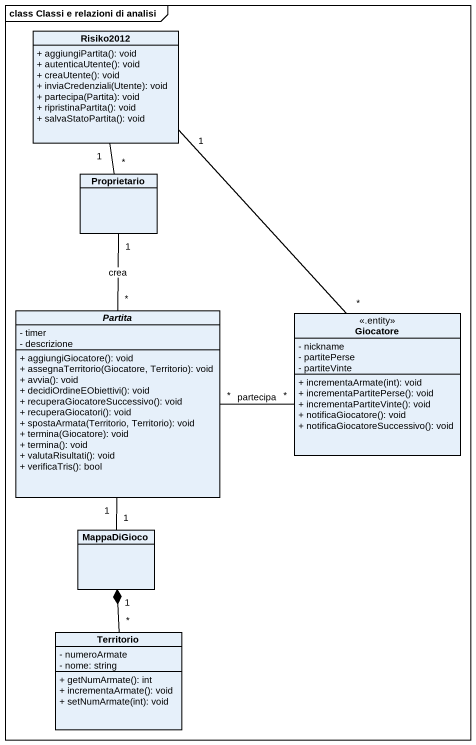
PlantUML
@startuml
mainframe class Classi e relazioni di analisi
hide circle
hide empty members
skinparam classAttributeIconSize 0
class Risiko2012 {
  + aggiungiPartita(): void
  + autenticaUtente(): void
  + creaUtente(): void
  + inviaCredenziali(Utente): void
  + partecipa(Partita): void
  + ripristinaPartita(): void
  + salvaStatoPartita(): void
}
class Proprietario
abstract class Partita {
  - timer
  - descrizione
  + aggiungiGiocatore(): void
  + assegnaTerritorio(Giocatore, Territorio): void
  + avvia(): void
  + decidiOrdineEObiettivi(): void
  + recuperaGiocatoreSuccessivo(): void
  + recuperaGiocatori(): void
  + spostaArmata(Territorio, Territorio): void
  + termina(Giocatore): void
  + termina(): void
  + valutaRisultati(): void
  + verificaTris(): bool
}
class Giocatore <<.entity>> {
  - nickname
  - partitePerse
  - partiteVinte
  + incrementaArmate(int): void
  + incrementaPartitePerse(): void
  + incrementaPartiteVinte(): void
  + notificaGiocatore(): void
  + notificaGiocatoreSuccessivo(): void
}
class MappaDiGioco
class Territorio {
  - numeroArmate
  - nome: string
  + getNumArmate(): int
  + incrementaArmate(): void
  + setNumArmate(int): void
}
Proprietario "*" -up- "1" Risiko2012
Proprietario "1" -- "*" Partita : crea
Giocatore "*" -up- "1" Risiko2012
Giocatore "*" -left- "*" Partita : partecipa
MappaDiGioco "1" -up- "1" Partita
Territorio "*" -up-* "1" MappaDiGioco
@enduml
